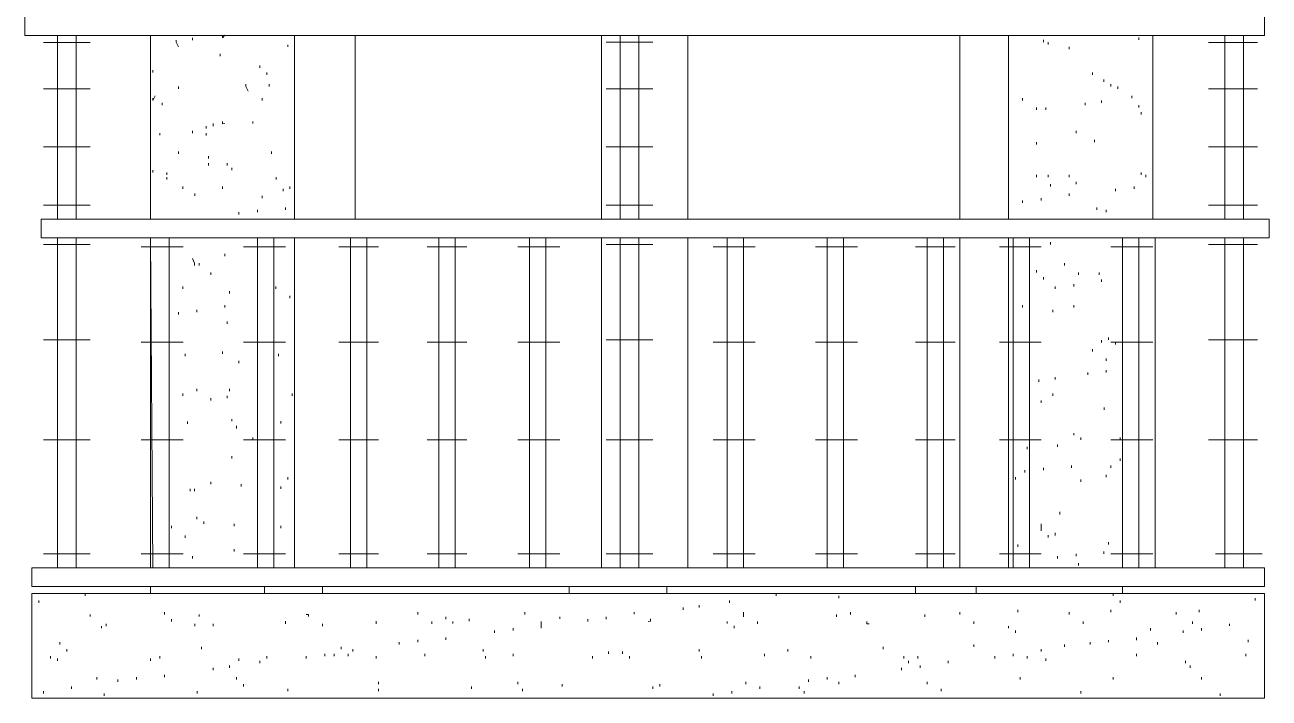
# Model space of a CAD drawing. Header units: millimetres. Extents: x -84511 to -57795, y -17083 to -534.
# Drawn here: x -79075 to -77040, y -8865 to -7763 of the extents above; entities that cross this region are included whole.
import ezdxf

# ---------------------------------------------------------------- set-up
doc = ezdxf.new("R2010")
doc.units = ezdxf.units.MM
doc.layers.add('A-POR-___-___-EXI', color=250, linetype='Continuous', lineweight=25)

msp = doc.modelspace()

# ---------------------------------------------------------------- linework, layer by layer
at = {"layer": 'A-POR-___-___-EXI', "color": 18, "lineweight": 9}
for p, q in [((-78800.7, -7788.1), (-78800.7, -7784.3)), ((-77408.5, -7791.8), (-77408.5, -7788)), ((-77401, -7795.6), (-77401, -7791.8)), ((-77252.7, -7788), (-77252.7, -7784.2)), ((-78755.1, -7814.6), (-78755.1, -7810.9)), ((-78644.8, -7799.4), (-78644.8, -7795.7)), ((-77366.7, -7803.2), (-77366.7, -7799.4)), ((-78690.5, -7833.7), (-78690.5, -7829.9)), ((-78679, -7845), (-78679, -7841.3)), ((-77328.7, -7845.1), (-77328.7, -7841.3)), ((-77309.7, -7856.5), (-77309.7, -7852.7)), ((-78823.5, -7867.9), (-78823.5, -7864.2)), ((-78675.2, -7864.2), (-78675.2, -7860.3)), ((-77298.3, -7864.2), (-77298.3, -7860.3)), ((-77286.9, -7867.9), (-77286.9, -7864.2)), ((-78850.1, -7894.5), (-78850.1, -7890.8)), ((-78686.6, -7886.9), (-78686.6, -7883.1)), ((-77442.8, -7886.9), (-77442.8, -7883.1)), ((-77340.2, -7894.5), (-77340.2, -7890.8)), ((-77313.5, -7890.8), (-77313.5, -7887)), ((-77252.7, -7898.4), (-77252.7, -7894.6)), ((-77419.9, -7902.1), (-77419.9, -7898.3)), ((-77404.8, -7902.2), (-77404.8, -7898.4)), ((-77248.8, -7909.8), (-77248.8, -7906)), ((-78800.7, -7940.2), (-78800.7, -7936.4)), ((-78777.9, -7932.6), (-78777.9, -7928.8)), ((-78701.8, -7924.9), (-78701.8, -7921.1)), ((-77355.3, -7940.2), (-77355.3, -7936.4)), ((-78853.9, -7943.9), (-78853.9, -7940.2)), ((-78777.9, -7944), (-78777.9, -7940.2)), ((-77420, -7959.2), (-77420, -7955.4)), ((-77324.9, -7955.3), (-77324.9, -7951.6)), ((-78823.5, -7974.4), (-78823.5, -7970.6)), ((-78671.4, -7974.4), (-78671.4, -7970.6)), ((-78743.7, -7993.4), (-78743.7, -7989.7)), ((-78736.1, -8001), (-78736.1, -7997.2)), ((-78842.6, -8016.3), (-78842.6, -8012.5)), ((-78663.8, -8016.3), (-78663.8, -8012.5)), ((-77420, -8012.5), (-77420, -8008.6)), ((-77401, -8012.4), (-77401, -8008.6)), ((-77366.7, -8012.5), (-77366.7, -8008.7)), ((-77248.8, -8008.6), (-77248.8, -8004.9)), ((-77241.2, -8012.5), (-77241.2, -8008.6)), ((-78816, -8031.4), (-78816, -8027.6)), ((-78751.3, -8031.5), (-78751.3, -8027.7)), ((-78641, -8031.4), (-78641, -8027.6)), ((-77397.1, -8027.6), (-77397.1, -8023.9)), ((-77355.4, -8023.8), (-77355.4, -8020)), ((-77290.6, -8035.3), (-77290.6, -8031.5)), ((-77260.3, -8031.5), (-77260.3, -8027.7)), ((-78686.6, -8046.7), (-78686.6, -8042.9)), ((-77442.8, -8054.3), (-77442.8, -8050.5)), ((-77412.4, -8050.5), (-77412.4, -8046.6)), ((-77366.7, -8042.8), (-77366.7, -8039.1)), ((-78724.7, -8073.3), (-78724.7, -8069.5)), ((-78694.3, -8069.5), (-78694.3, -8065.8)), ((-78648.6, -8065.8), (-78648.6, -8061.9)), ((-77321.1, -8065.7), (-77321.1, -8061.9)), ((-77305.9, -8069.5), (-77305.9, -8065.8)), ((-77397.2, -8122.8), (-77397.2, -8119)), ((-78747.5, -8141.7), (-78747.5, -8138)), ((-78789.3, -8157), (-78789.3, -8153.2)), ((-77374.3, -8157), (-77374.3, -8153.1)), ((-78770.4, -8172.3), (-78770.4, -8168.4)), ((-77420, -8168.5), (-77420, -8164.6)), ((-77408.6, -8179.8), (-77408.6, -8176)), ((-77351.5, -8172.3), (-77351.5, -8168.4)), ((-77317.3, -8172.2), (-77317.3, -8168.4)), ((-77313.5, -8183.6), (-77313.5, -8179.8)), ((-78816, -8195), (-78816, -8191.3)), ((-78739.9, -8202.7), (-78739.9, -8198.8)), ((-78663.9, -8195), (-78663.9, -8191.3)), ((-77389.6, -8195), (-77389.6, -8191.3)), ((-77359.2, -8191.3), (-77359.2, -8187.5)), ((-78641, -8210.3), (-78641, -8206.4)), ((-78823.6, -8236.9), (-78823.6, -8233.1)), ((-78793.2, -8233.1), (-78793.2, -8229.3)), ((-78747.5, -8225.4), (-78747.5, -8221.6)), ((-77442.8, -8225.5), (-77442.8, -8221.7)), ((-77393.4, -8233), (-77393.4, -8229.3)), ((-77359.2, -8225.4), (-77359.2, -8221.6)), ((-78743.6, -8252.1), (-78743.6, -8248.3)), ((-77313.5, -8282.6), (-77313.5, -8278.8)), ((-77302.1, -8278.7), (-77302.1, -8274.9)), ((-77290.6, -8286.3), (-77290.6, -8282.5)), ((-78812.2, -8305.3), (-78812.2, -8301.5)), ((-78751.3, -8301.6), (-78751.3, -8297.8)), ((-78660, -8305.3), (-78660, -8301.5)), ((-77328.7, -8297.8), (-77328.7, -8294)), ((-78724.6, -8316.8), (-78724.6, -8312.9)), ((-77305.9, -8312.9), (-77305.9, -8309.1)), ((-77416.2, -8347.1), (-77416.2, -8343.4)), ((-77389.5, -8343.4), (-77389.5, -8339.6)), ((-77336.3, -8335.8), (-77336.3, -8332)), ((-77305.9, -8332), (-77305.9, -8328.1)), ((-78793.2, -8362.3), (-78793.2, -8358.6)), ((-78739.9, -8362.4), (-78739.9, -8358.6)), ((-78694.3, -8366.2), (-78694.3, -8362.4)), ((-78816, -8370), (-78816, -8366.2)), ((-78770.3, -8377.6), (-78770.3, -8373.8)), ((-78743.7, -8373.8), (-78743.7, -8369.9)), ((-78637.2, -8370), (-78637.2, -8366.2)), ((-77412.4, -8381.4), (-77412.4, -8377.6)), ((-77393.3, -8370), (-77393.3, -8366.2)), ((-77458, -8396.6), (-77458, -8392.8)), ((-77309.6, -8392.8), (-77309.6, -8389)), ((-78808.4, -8415.7), (-78808.4, -8411.9)), ((-78736.1, -8411.8), (-78736.1, -8408.1)), ((-78728.4, -8423.3), (-78728.4, -8419.4)), ((-78656.2, -8415.6), (-78656.2, -8411.8)), ((-78701.8, -8442.3), (-78701.8, -8438.5)), ((-77359.2, -8434.7), (-77359.2, -8430.9)), ((-77347.7, -8442.3), (-77347.7, -8438.5)), ((-77283.1, -8442.3), (-77283.1, -8438.5)), ((-77435.2, -8457.5), (-77435.2, -8453.6)), ((-77385.7, -8453.7), (-77385.7, -8449.9)), ((-78736.1, -8472.7), (-78736.1, -8468.9)), ((-77363, -8487.9), (-77363, -8484.1)), ((-77298.3, -8487.9), (-77298.3, -8484.1)), ((-77283.1, -8476.5), (-77283.1, -8472.7)), ((-78644.8, -8506.9), (-78644.8, -8503.1)), ((-77454.3, -8507), (-77454.3, -8503.2)), ((-77439.1, -8495.5), (-77439.1, -8491.8)), ((-77408.6, -8491.8), (-77408.6, -8487.9)), ((-77305.9, -8503.2), (-77305.9, -8499.4)), ((-78804.5, -8526), (-78804.5, -8522.2)), ((-78797, -8525.9), (-78797, -8522.1)), ((-78770.4, -8514.5), (-78770.4, -8510.7)), ((-78720.9, -8518.4), (-78720.9, -8514.6)), ((-78656.2, -8522.2), (-78656.2, -8518.3)), ((-77347.7, -8510.7), (-77347.7, -8506.9)), ((-77381.9, -8564), (-77381.9, -8560.1)), ((-78835, -8586.8), (-78835, -8583)), ((-78793.2, -8571.6), (-78793.2, -8567.8)), ((-78781.7, -8579.2), (-78781.7, -8575.4)), ((-78732.3, -8583.1), (-78732.3, -8579.3)), ((-78656.2, -8586.8), (-78656.2, -8583)), ((-78812.2, -8602.1), (-78812.2, -8598.3)), ((-78633.4, -8602.1), (-78633.4, -8598.3)), ((-77401, -8602), (-77401, -8598.2)), ((-77389.5, -8598.3), (-77389.5, -8594.4)), ((-78732.3, -8624.9), (-78732.3, -8621)), ((-77450.4, -8617.2), (-77450.4, -8613.4)), ((-77309.7, -8628.6), (-77309.7, -8624.8)), ((-77302.1, -8613.4), (-77302.1, -8609.6)), ((-78800.7, -8636.2), (-78800.7, -8632.5)), ((-77385.8, -8636.3), (-77385.8, -8632.5)), ((-77355.4, -8632.5), (-77355.4, -8628.6)), ((-77351.5, -8647.6), (-77351.5, -8643.9)), ((-79051.8, -8708.5), (-79051.8, -8704.7)), ((-78975.8, -8697.1), (-78975.8, -8693.4)), ((-77922.1, -8708.5), (-77922.1, -8704.7)), ((-77846, -8697.1), (-77846, -8693.4)), ((-77743.3, -8700.9), (-77743.3, -8697.1)), ((-77294.4, -8697.1), (-77294.4, -8693.4)), ((-77283.1, -8708.5), (-77283.1, -8704.7)), ((-77062.4, -8704.7), (-77062.4, -8700.9)), ((-78968.1, -8731.3), (-78968.1, -8727.6)), ((-78846.4, -8727.6), (-78846.4, -8723.7)), ((-78789.4, -8731.3), (-78789.4, -8727.6)), ((-78431.8, -8727.6), (-78431.8, -8723.8)), ((-78256.8, -8727.6), (-78256.8, -8723.8)), ((-77998.1, -8720), (-77998.1, -8716.2)), ((-77971.5, -8716.2), (-77971.5, -8712.4)), ((-77747.1, -8731.4), (-77747.1, -8727.6)), ((-77724.3, -8727.6), (-77724.3, -8723.8)), ((-77602.6, -8731.4), (-77602.6, -8727.6)), ((-77545.5, -8727.6), (-77545.5, -8723.8)), ((-77450.4, -8723.8), (-77450.4, -8719.9)), ((-77366.7, -8727.6), (-77366.7, -8723.8)), ((-77298.3, -8723.8), (-77298.3, -8719.9)), ((-77191.7, -8727.6), (-77191.7, -8723.8)), ((-77153.8, -8723.8), (-77153.8, -8719.9)), ((-78949.1, -8750.4), (-78949.1, -8746.6)), ((-78941.5, -8746.6), (-78941.5, -8742.8)), ((-78835, -8739), (-78835, -8735.2)), ((-78796.9, -8746.6), (-78796.9, -8742.8)), ((-78766.5, -8746.6), (-78766.5, -8742.8)), ((-78648.6, -8742.8), (-78648.6, -8738.9)), ((-78587.8, -8746.6), (-78587.8, -8742.8)), ((-78500.2, -8742.8), (-78500.2, -8738.9)), ((-78409, -8742.8), (-78409, -8739)), ((-78386.1, -8735.2), (-78386.1, -8731.4)), ((-78374.7, -8742.7), (-78374.7, -8739)), ((-78348.1, -8738.9), (-78348.1, -8735.1)), ((-78275.8, -8754.2), (-78275.8, -8750.3)), ((-78199.8, -8735.1), (-78199.8, -8731.4)), ((-78123.7, -8735.2), (-78123.7, -8731.4)), ((-77925.9, -8742.7), (-77925.9, -8739)), ((-77914.5, -8750.4), (-77914.5, -8746.5)), ((-77876.4, -8742.8), (-77876.4, -8739)), ((-77522.7, -8742.8), (-77522.7, -8739)), ((-77465.6, -8750.3), (-77465.6, -8746.6)), ((-77343.9, -8742.8), (-77343.9, -8739)), ((-77233.7, -8754.2), (-77233.7, -8750.3)), ((-77165.1, -8742.8), (-77165.1, -8739)), ((-77149.9, -8754.2), (-77149.9, -8750.3)), ((-77104.3, -8746.5), (-77104.3, -8742.8)), ((-78431.8, -8773.1), (-78431.8, -8769.4)), ((-78386.1, -8769.4), (-78386.1, -8765.6)), ((-78306.3, -8758), (-78306.3, -8754.2)), ((-77454.2, -8758), (-77454.2, -8754.2)), ((-77302.1, -8773.2), (-77302.1, -8769.5)), ((-77256.5, -8769.5), (-77256.5, -8765.6)), ((-77180.4, -8758), (-77180.4, -8754.2)), ((-77073.9, -8773.2), (-77073.9, -8769.4)), ((-79017.6, -8777), (-79017.6, -8773.2)), ((-79006.1, -8788.5), (-79006.1, -8784.7)), ((-78785.5, -8784.7), (-78785.5, -8780.8)), ((-78557.3, -8784.7), (-78557.3, -8780.8)), ((-78538.3, -8788.4), (-78538.3, -8784.6)), ((-78462.2, -8777), (-78462.2, -8773.1)), ((-78325.2, -8788.5), (-78325.2, -8784.7)), ((-78119.9, -8792.2), (-78119.9, -8788.4)), ((-78097, -8792.2), (-78097, -8788.5)), ((-77971.5, -8788.4), (-77971.5, -8784.7)), ((-77827, -8788.4), (-77827, -8784.7)), ((-77671, -8784.7), (-77671, -8780.9)), ((-77522.7, -8780.9), (-77522.7, -8777)), ((-77412.4, -8788.4), (-77412.4, -8784.6)), ((-77374.4, -8780.9), (-77374.4, -8777)), ((-77332.5, -8777), (-77332.5, -8773.2)), ((-77222.2, -8777), (-77222.2, -8773.2)), ((-79032.8, -8799.9), (-79032.8, -8796)), ((-79021.3, -8803.7), (-79021.3, -8799.8)), ((-78869.2, -8803.7), (-78869.2, -8799.8)), ((-78854, -8799.9), (-78854, -8796)), ((-78739.9, -8815.1), (-78739.9, -8811.2)), ((-78724.6, -8803.7), (-78724.6, -8799.8)), ((-78690.4, -8807.4), (-78690.4, -8803.6)), ((-78679, -8799.9), (-78679, -8796)), ((-78614.4, -8799.8), (-78614.4, -8796.1)), ((-78583.9, -8796.1), (-78583.9, -8792.3)), ((-78568.7, -8796), (-78568.7, -8792.2)), ((-78545.9, -8796), (-78545.9, -8792.2)), ((-78500.2, -8799.9), (-78500.2, -8796)), ((-78420.3, -8796), (-78420.3, -8792.2)), ((-78321.4, -8799.9), (-78321.4, -8796)), ((-78275.8, -8796), (-78275.8, -8792.2)), ((-78146.5, -8799.9), (-78146.5, -8796)), ((-78085.7, -8799.8), (-78085.7, -8796)), ((-77967.7, -8799.9), (-77967.7, -8796)), ((-77865.1, -8796), (-77865.1, -8792.2)), ((-77789, -8799.9), (-77789, -8796)), ((-77636.9, -8799.8), (-77636.9, -8796.1)), ((-77629.2, -8807.4), (-77629.2, -8803.6)), ((-77614, -8799.9), (-77614, -8796)), ((-77610.2, -8815.1), (-77610.2, -8811.3)), ((-77564.5, -8807.4), (-77564.5, -8803.6)), ((-77488.4, -8799.8), (-77488.4, -8796)), ((-77458.1, -8796), (-77458.1, -8792.3)), ((-77435.2, -8799.9), (-77435.2, -8796)), ((-77404.8, -8803.6), (-77404.8, -8799.8)), ((-77256.5, -8796), (-77256.5, -8792.2)), ((-77176.6, -8807.4), (-77176.6, -8803.6)), ((-77168.9, -8815.1), (-77168.9, -8811.2)), ((-77077.7, -8796), (-77077.7, -8792.2)), ((-78956.7, -8834.1), (-78956.7, -8830.3)), ((-78892, -8834.1), (-78892, -8830.2)), ((-78846.4, -8830.2), (-78846.4, -8826.4)), ((-78766.5, -8818.9), (-78766.5, -8815.1)), ((-78728.4, -8834.1), (-78728.4, -8830.3)), ((-77762.4, -8834.1), (-77762.4, -8830.2)), ((-77716.6, -8830.2), (-77716.6, -8826.4)), ((-77640.6, -8818.9), (-77640.6, -8815.1)), ((-77446.6, -8834.1), (-77446.6, -8830.3)), ((-77294.5, -8834.1), (-77294.5, -8830.3)), ((-77150, -8834.1), (-77150, -8830.3)), ((-78998.6, -8849.2), (-78998.6, -8845.5)), ((-78922.5, -8837.9), (-78922.5, -8834.1)), ((-78717.1, -8845.4), (-78717.1, -8841.6)), ((-78644.7, -8853.1), (-78644.7, -8849.3)), ((-78496.5, -8841.6), (-78496.5, -8837.9)), ((-78496.4, -8853.1), (-78496.4, -8849.3)), ((-78344.3, -8849.3), (-78344.3, -8845.5)), ((-78268.3, -8841.6), (-78268.3, -8837.9)), ((-78260.6, -8853.1), (-78260.6, -8849.3)), ((-78195.9, -8845.5), (-78195.9, -8841.6)), ((-78047.6, -8849.3), (-78047.6, -8845.5)), ((-78036.2, -8845.4), (-78036.2, -8841.6)), ((-77895.4, -8841.6), (-77895.4, -8837.8)), ((-77872.6, -8849.2), (-77872.6, -8845.5)), ((-77808, -8849.3), (-77808, -8845.4)), ((-77792.7, -8837.9), (-77792.7, -8834.1)), ((-77743.3, -8841.6), (-77743.3, -8837.8)), ((-77598.8, -8841.6), (-77598.8, -8837.8)), ((-77575.9, -8853), (-77575.9, -8849.2)), ((-79044.2, -8856.9), (-79044.2, -8853)), ((-78945.2, -8860.8), (-78945.2, -8856.9)), ((-78793.1, -8856.9), (-78793.1, -8853.1)), ((-77948.7, -8860.7), (-77948.7, -8856.9)), ((-77918.2, -8856.9), (-77918.2, -8853.1)), ((-77800.3, -8856.9), (-77800.3, -8853.1)), ((-77347.7, -8856.9), (-77347.7, -8853)), ((-77119.5, -8860.7), (-77119.5, -8856.9))]:
    msp.add_line(p, q, dxfattribs=at)
at = {"layer": 'A-POR-___-___-EXI', "color": 18, "lineweight": 9, "flags": 128}
for points in [[(-79074.6, -7746.2), (-77047.3, -7746.2), (-77047.3, -7780.5), (-79074.6, -7780.5), (-79074.6, -7746.1)], [(-77047.2, -7780.5), (-77047.2, -7746.1), (-79074.6, -7746.1), (-79074.6, -7780.5), (-77047.3, -7780.5)], [(-78968.1, -7791.9), (-79044.2, -7791.9), (-78968.1, -7791.9)], [(-79021.3, -7780.4), (-79021.3, -8080.9), (-79021.3, -7780.4)], [(-77111.9, -8080.9), (-77111.9, -7780.4), (-77111.9, -8081), (-78990.9, -8081), (-78990.9, -7780.4), (-78990.9, -8080.9)], [(-78869.2, -8080.9), (-78869.2, -7780.5), (-78869.2, -8081)], [(-78823.5, -7799.4), (-78827.3, -7791.8), (-78827.3, -7788.1)], [(-78747.4, -7780.4), (-78751.2, -7784.3), (-78751.2, -7780.4)], [(-78633.4, -8080.9), (-78633.4, -7780.5), (-78633.4, -8081)], [(-78534.5, -7780.4), (-78534.5, -8081), (-78534.5, -7780.5)], [(-78131.3, -8080.9), (-78131.3, -7780.5), (-78131.3, -8081)], [(-78100.9, -7780.4), (-78100.9, -8081), (-78100.9, -7780.5)], [(-78070.4, -7780.4), (-78070.4, -8081), (-78070.4, -7780.5)], [(-77990.5, -7780.4), (-77990.5, -8081), (-77990.5, -7780.5)], [(-77545.5, -8080.9), (-77545.5, -7780.5), (-77545.5, -8081)], [(-77465.6, -8080.9), (-77465.6, -7780.5), (-77465.6, -8081)], [(-77229.7, -8080.9), (-77229.7, -7780.5), (-77229.7, -8081)], [(-77081.4, -7780.4), (-77081.4, -8080.9), (-77081.4, -7780.4)], [(-78865.4, -7837.5), (-78865.4, -7841.3), (-78865.4, -7837.4)], [(-78968.1, -7868), (-79044.2, -7868), (-78968.1, -7868)], [(-78709.5, -7871.8), (-78713.2, -7864.1), (-78713.2, -7860.3), (-78713.2, -7860.3)], [(-78861.6, -7879.3), (-78865.4, -7886.9), (-78865.4, -7883.1)], [(-77264.1, -7883.1), (-77264.1, -7879.3), (-77264, -7879.3)], [(-78766.5, -7924.9), (-78766.5, -7928.8), (-78766.5, -7925)], [(-78747.5, -7924.9), (-78751.3, -7925), (-78751.3, -7921.1)], [(-78968.1, -7963), (-79044.2, -7963), (-78968.1, -7963)], [(-78774.1, -7978.2), (-78774.1, -7982.1), (-78774.1, -7978.3)], [(-78774.1, -7989.7), (-78774.1, -7993.4), (-78774.1, -7989.6)], [(-78865.4, -8004.9), (-78865.4, -8001.1), (-78865.4, -8001)], [(-78842.5, -8004.8), (-78842.6, -8008.7), (-78842.6, -8004.9)], [(-78652.4, -8035.3), (-78652.4, -8031.5), (-78652.4, -8031.5)], [(-78968.1, -8058.1), (-79044.2, -8058.1), (-78968.1, -8058.1)], [(-78796.9, -8042.9), (-78796.9, -8039), (-78796.9, -8039.1)], [(-78047.6, -8058.1), (-78123.7, -8058.1), (-78047.6, -8058.1)], [(-79021.3, -8111.4), (-79021.3, -8651.5), (-79021.3, -8111.4)], [(-77111.9, -8111.4), (-77111.9, -8651.5), (-77111.9, -8111.4), (-78990.9, -8111.4), (-78990.9, -8651.5), (-78990.9, -8111.4)], [(-78865.4, -8651.5), (-78869.2, -8111.4), (-78869.2, -8651.5), (-78869.2, -8111.4), (-78865.4, -8651.5)], [(-78838.7, -8651.5), (-78838.7, -8111.4), (-78838.7, -8651.5)], [(-78694.2, -8651.5), (-78694.2, -8111.4), (-78694.2, -8651.5), (-78694.2, -8111.4), (-78694.2, -8651.5)], [(-78667.6, -8651.5), (-78667.6, -8111.4), (-78667.6, -8651.5), (-78667.6, -8111.4), (-78667.6, -8651.5)], [(-78633.4, -8651.5), (-78633.4, -8111.4), (-78633.4, -8651.5)], [(-78542.1, -8651.5), (-78542.1, -8111.4), (-78542.1, -8651.5)], [(-78515.4, -8651.5), (-78515.4, -8111.4), (-78515.4, -8651.5)], [(-78397.5, -8651.5), (-78397.5, -8111.4), (-78397.5, -8651.5)], [(-78370.9, -8651.5), (-78370.9, -8111.4), (-78370.9, -8651.5)], [(-78249.2, -8651.5), (-78249.2, -8111.4), (-78249.2, -8651.5)], [(-78222.6, -8651.5), (-78222.6, -8111.4), (-78222.6, -8651.5)], [(-78131.3, -8651.5), (-78131.3, -8111.4), (-78131.3, -8651.5)], [(-78100.9, -8111.4), (-78100.9, -8651.5), (-78100.9, -8111.4)], [(-78070.4, -8111.4), (-78070.4, -8651.5), (-78070.4, -8111.4)], [(-77990.5, -8111.4), (-77990.5, -8651.5), (-77990.5, -8111.4)], [(-77925.9, -8651.5), (-77925.9, -8111.4), (-77925.9, -8651.5)], [(-77899.3, -8651.5), (-77899.3, -8111.4), (-77899.3, -8651.5)], [(-77762.3, -8651.5), (-77762.3, -8111.4), (-77762.3, -8651.5)], [(-77735.7, -8651.5), (-77735.7, -8111.4), (-77735.7, -8651.5)], [(-77598.8, -8651.5), (-77598.8, -8111.4), (-77598.8, -8651.5)], [(-77081.4, -8111.4), (-77081.4, -8651.5), (-77081.4, -8111.4)], [(-78968.1, -8122.8), (-79044.2, -8122.8), (-78968.1, -8122.8)], [(-78815.9, -8126.5), (-78884.5, -8126.5), (-78815.9, -8126.5)], [(-78648.6, -8126.5), (-78717, -8126.5), (-78648.6, -8126.5)], [(-78496.4, -8126.5), (-78561.1, -8126.5), (-78496.4, -8126.5)], [(-78351.9, -8126.5), (-78416.5, -8126.5), (-78351.9, -8126.5)], [(-78199.8, -8126.5), (-78268.2, -8126.5), (-78199.8, -8126.5)], [(-78047.6, -8122.8), (-78123.7, -8122.8), (-78047.6, -8122.8)], [(-78797, -8157), (-78797, -8153.1), (-78800.7, -8145.6)], [(-78968.1, -8278.7), (-79044.2, -8278.7), (-78968.1, -8278.7)], [(-78815.9, -8282.5), (-78884.5, -8282.5), (-78815.9, -8282.5)], [(-78648.6, -8282.5), (-78717, -8282.5), (-78648.6, -8282.5)], [(-78496.4, -8282.5), (-78561.1, -8282.5), (-78496.4, -8282.5)], [(-78351.9, -8282.5), (-78416.5, -8282.5), (-78351.9, -8282.5)], [(-78199.8, -8282.5), (-78268.2, -8282.5), (-78199.8, -8282.5)], [(-78047.6, -8278.7), (-78123.7, -8278.7), (-78047.6, -8278.7)], [(-78968.1, -8442.3), (-79044.2, -8442.3), (-78968.1, -8442.3)], [(-78815.9, -8442.3), (-78884.5, -8442.3), (-78815.9, -8442.3)], [(-78648.6, -8442.3), (-78717, -8442.3), (-78648.6, -8442.3)], [(-78496.4, -8442.3), (-78561.1, -8442.3), (-78496.4, -8442.3)], [(-78351.9, -8442.3), (-78416.5, -8442.3), (-78351.9, -8442.3)], [(-78199.8, -8442.3), (-78268.2, -8442.3), (-78199.8, -8442.3)], [(-78047.6, -8442.3), (-78123.7, -8442.3), (-78047.6, -8442.3)], [(-77412.4, -8590.7), (-77412.4, -8583), (-77412.4, -8579.2)], [(-78968.1, -8628.6), (-79044.2, -8628.6), (-78968.1, -8628.6)], [(-78815.9, -8628.6), (-78884.5, -8628.6), (-78815.9, -8628.6)], [(-78648.6, -8628.6), (-78717, -8628.6), (-78648.6, -8628.6), (-78652.4, -8628.7)], [(-78496.4, -8628.6), (-78561.1, -8628.6), (-78496.4, -8628.6)], [(-78351.9, -8628.6), (-78416.5, -8628.6), (-78351.9, -8628.6)], [(-78199.8, -8628.6), (-78268.2, -8628.6), (-78199.8, -8628.6)], [(-78047.6, -8628.6), (-78123.7, -8628.6), (-78047.6, -8628.6)], [(-77051.1, -8628.6), (-77127, -8628.6), (-77051, -8628.6)], [(-79063.1, -8651.5), (-77047.3, -8651.5), (-77047.3, -8681.9), (-79063.3, -8681.9), (-79063.3, -8651.5)], [(-77047.3, -8681.9), (-79063.1, -8681.9), (-79063.1, -8651.5), (-77047.3, -8651.5), (-77047.3, -8681.9)], [(-78869.2, -8693.3), (-78869.2, -8681.9), (-78869.2, -8693.3)], [(-78682.9, -8693.3), (-78682.9, -8681.9), (-78682.9, -8693.3)], [(-78587.7, -8681.9), (-78587.7, -8693.3), (-78587.7, -8681.9)], [(-78184.5, -8693.3), (-78184.5, -8681.9), (-78184.5, -8693.3)], [(-77522.7, -8693.4), (-77518.9, -8693.3), (-77518.9, -8681.9), (-77518.9, -8693.3)], [(-77047.3, -8693.3), (-79063.1, -8693.3), (-77047.2, -8693.3), (-77047.2, -8864.5), (-79063.1, -8864.5), (-79063.1, -8693.3), (-79063.1, -8864.5), (-77047.3, -8864.5), (-77047.3, -8693.3)], [(-78610.6, -8731.3), (-78610.6, -8727.6), (-78614.4, -8727.6)], [(-78078, -8723.8), (-78078, -8727.5), (-78078, -8723.7)], [(-77899.2, -8723.8), (-77899.3, -8731.4), (-77899.3, -8727.6)], [(-78230.2, -8750.3), (-78230.2, -8746.5), (-78230.2, -8739)], [(-78154.1, -8739), (-78154.1, -8735.2), (-78154.1, -8735.2)], [(-78055.2, -8739), (-78051.4, -8738.9), (-78051.4, -8735.1)], [(-77693.8, -8742.8), (-77697.6, -8742.8), (-77697.6, -8739)]]:
    msp.add_lwpolyline(points, dxfattribs=at)
for points in [[(-78047.6, -7791.8), (-78123.7, -7791.8)], [(-77058.6, -7791.9), (-77138.5, -7791.9)], [(-78047.6, -7867.9), (-78123.7, -7867.9)], [(-77058.6, -7868), (-77138.5, -7868)], [(-78047.6, -7963), (-78123.7, -7963)], [(-77058.6, -7963), (-77138.5, -7963)], [(-77058.6, -8058.1), (-77138.5, -8058.1)], [(-79048, -8111.4), (-77039.6, -8111.4), (-77039.6, -8080.9), (-79048, -8080.9)], [(-77572.1, -8651.5), (-77572.1, -8111.4)], [(-77545.6, -8651.5), (-77545.6, -8111.4)], [(-77465.7, -8651.5), (-77465.7, -8111.4)], [(-77458, -8651.5), (-77458, -8111.4)], [(-77431.4, -8651.5), (-77431.4, -8111.4)], [(-77279.3, -8111.4), (-77279.3, -8651.5), (-77279.3, -8111.4), (-77279.3, -8651.5)], [(-77252.6, -8651.5), (-77252.6, -8111.4)], [(-77226, -8651.5), (-77226, -8111.4)], [(-77880.2, -8126.5), (-77948.6, -8126.5)], [(-77712.9, -8126.5), (-77781.3, -8126.5)], [(-77553.1, -8126.5), (-77617.8, -8126.5)], [(-77412.4, -8126.5), (-77480.8, -8126.5)], [(-77229.8, -8126.5), (-77298.2, -8126.5)], [(-77058.6, -8122.8), (-77138.5, -8122.8)], [(-77880.2, -8282.5), (-77948.6, -8282.5)], [(-77712.9, -8282.5), (-77781.3, -8282.5)], [(-77553.1, -8282.5), (-77617.8, -8282.5)], [(-77412.4, -8282.5), (-77480.8, -8282.5)], [(-77229.8, -8282.5), (-77298.2, -8282.5)], [(-77058.6, -8278.7), (-77138.5, -8278.7)], [(-77880.2, -8442.3), (-77948.6, -8442.3)], [(-77712.9, -8442.3), (-77781.3, -8442.3)], [(-77553.1, -8442.3), (-77617.8, -8442.3)], [(-77412.4, -8442.3), (-77480.8, -8442.3)], [(-77229.8, -8442.3), (-77298.2, -8442.3)], [(-77058.6, -8442.3), (-77138.5, -8442.3)], [(-77880.2, -8628.6), (-77948.6, -8628.6)], [(-77712.9, -8628.6), (-77781.3, -8628.6)], [(-77553.1, -8628.6), (-77617.8, -8628.6)], [(-77412.4, -8628.6), (-77480.8, -8628.6)], [(-77229.8, -8628.6), (-77298.2, -8628.6)], [(-78024.7, -8681.9), (-78024.7, -8693.3)], [(-77617.8, -8693.3), (-77617.8, -8681.9)], [(-77279.2, -8693.3), (-77279.2, -8681.9)]]:
    msp.add_lwpolyline(points, close=True, dxfattribs=at)

doc.saveas('drawing.dxf')
